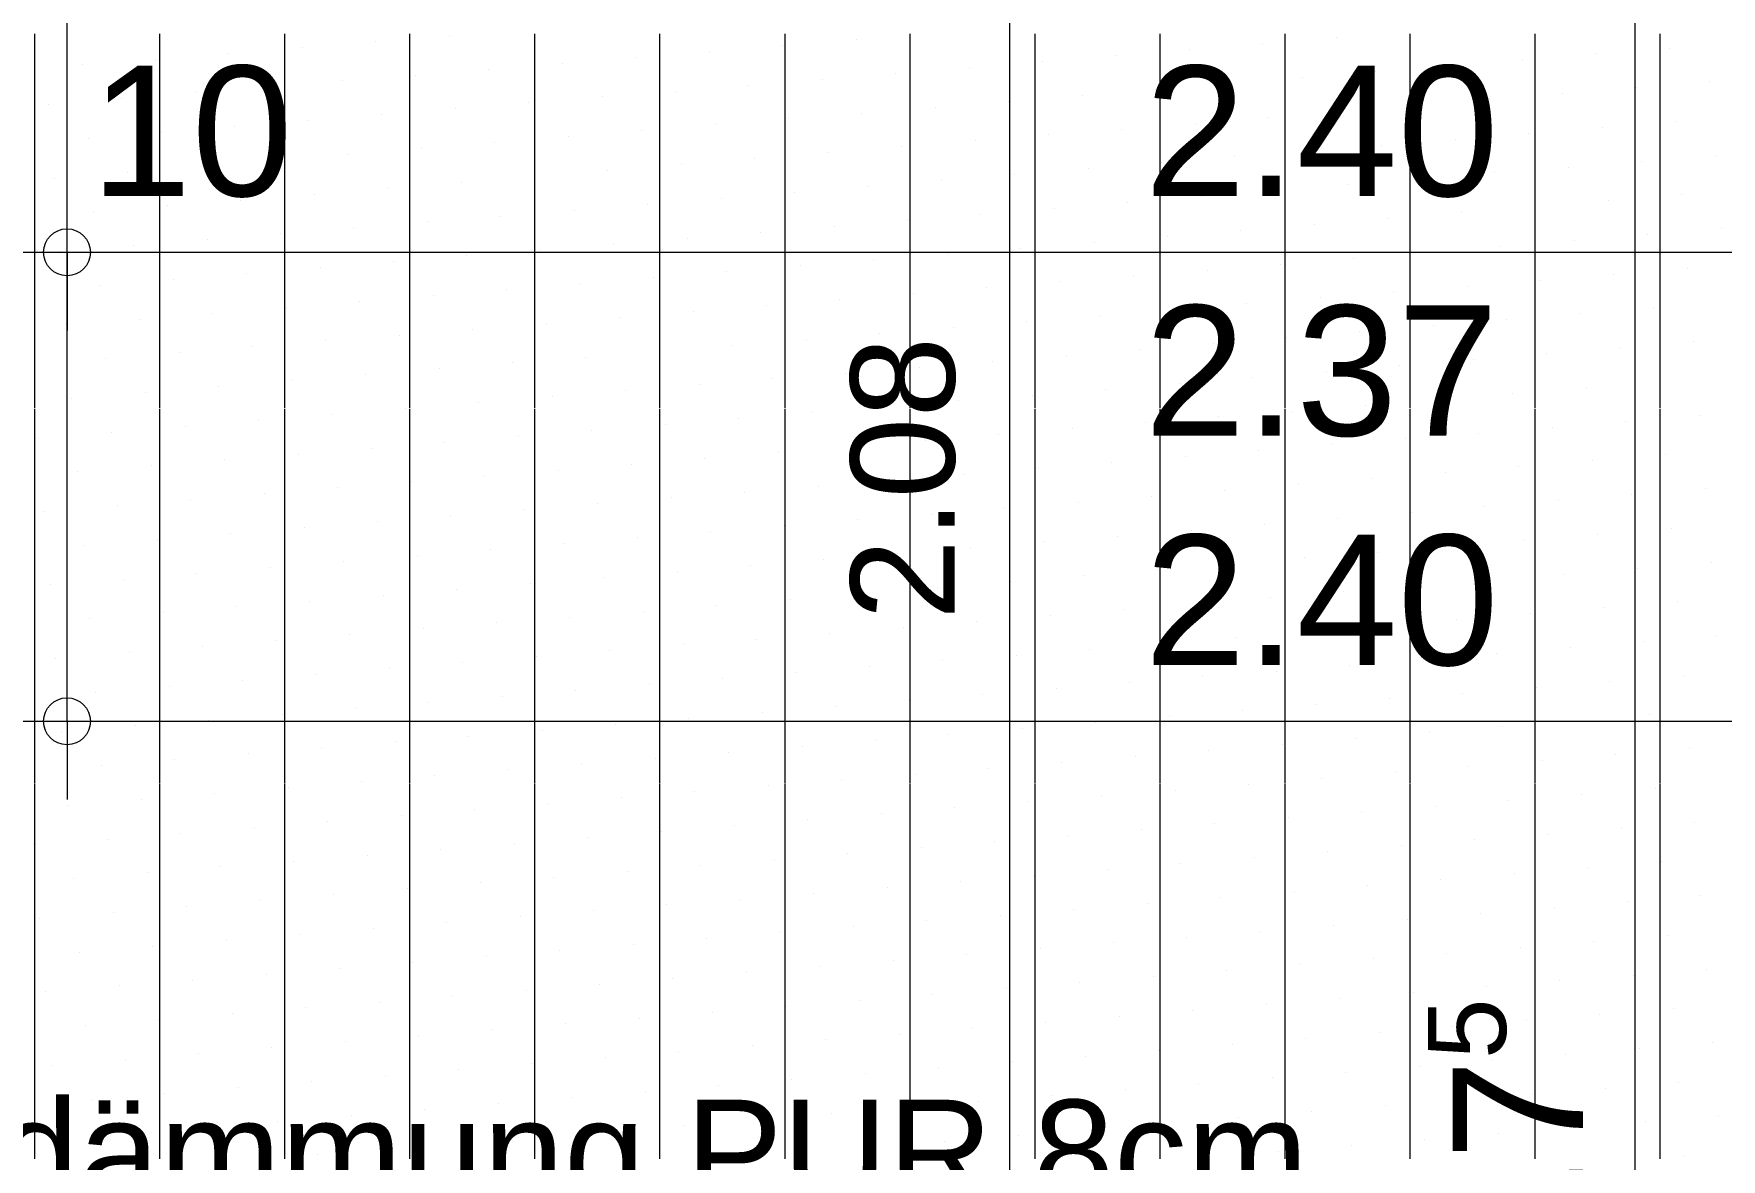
# Model space of a CAD drawing. Header units: metres. Extents: x 0.003 to 0.843, y 0.003 to 0.597.
# Drawn here: x 0.57612 to 0.60851, y 0.17019 to 0.19179 of the extents above; entities that cross this region are included whole.
import ezdxf

# ---------------------------------------------------------------- set-up
doc = ezdxf.new("R2010")
doc.units = ezdxf.units.M
doc.linetypes.add('AUSGEZOGEN', pattern=[0])
for name, color, linetype, lineweight in [('Ausbau Raeume', 7, 'AUSGEZOGEN', 18), ('Daemmung', 7, 'AUSGEZOGEN', 18), ('Deckendaemmung', 7, 'AUSGEZOGEN', 13), ('Text Werkplan Ausfuehrung', 7, 'AUSGEZOGEN', 25), ('Werkplan- Ausfuehrungsmasse', 7, 'AUSGEZOGEN', 13)]:
    doc.layers.add(name, color=color, linetype=linetype, lineweight=lineweight)
doc.styles.add('ARIAL', font='ARIAL.TTF')

msp = doc.modelspace()

# ---------------------------------------------------------------- linework, layer by layer
at = {"layer": 'Ausbau Raeume', "color": 254, "linetype": 'AUSGEZOGEN', "lineweight": 18}
for p, q in [((0.576142, 0.184603), (0.576142, 0.191789)), ((0.578542, 0.184603), (0.578542, 0.191789)), ((0.580942, 0.184603), (0.580942, 0.191789)), ((0.583342, 0.184603), (0.583342, 0.191789)), ((0.585742, 0.184603), (0.585742, 0.191789)), ((0.588142, 0.184603), (0.588142, 0.191789)), ((0.590542, 0.184603), (0.590542, 0.191789)), ((0.592942, 0.184603), (0.592942, 0.191789)), ((0.595342, 0.184603), (0.595342, 0.191789)), ((0.597742, 0.184603), (0.597742, 0.191789)), ((0.600142, 0.184603), (0.600142, 0.191789)), ((0.602542, 0.184603), (0.602542, 0.191789)), ((0.604942, 0.184603), (0.604942, 0.191789)), ((0.607342, 0.184603), (0.607342, 0.191789)), ((0.576142, 0.177403), (0.576142, 0.184589)), ((0.578542, 0.177403), (0.578542, 0.184589)), ((0.580942, 0.177403), (0.580942, 0.184589)), ((0.583342, 0.177403), (0.583342, 0.184589)), ((0.585742, 0.177403), (0.585742, 0.184589)), ((0.588142, 0.177403), (0.588142, 0.184589)), ((0.590542, 0.177403), (0.590542, 0.184589)), ((0.592942, 0.177403), (0.592942, 0.184589)), ((0.595342, 0.177403), (0.595342, 0.184589)), ((0.597742, 0.177403), (0.597742, 0.184589)), ((0.600142, 0.177403), (0.600142, 0.184589)), ((0.602542, 0.177403), (0.602542, 0.184589)), ((0.604942, 0.177403), (0.604942, 0.184589)), ((0.607342, 0.177403), (0.607342, 0.184589)), ((0.576142, 0.170203), (0.576142, 0.177389)), ((0.578542, 0.170203), (0.578542, 0.177389)), ((0.580942, 0.170203), (0.580942, 0.177389)), ((0.583342, 0.170203), (0.583342, 0.177389)), ((0.585742, 0.170203), (0.585742, 0.177389)), ((0.588142, 0.170203), (0.588142, 0.177389)), ((0.590542, 0.170203), (0.590542, 0.177389)), ((0.592942, 0.170203), (0.592942, 0.177389)), ((0.595342, 0.170203), (0.595342, 0.177389)), ((0.597742, 0.170203), (0.597742, 0.177389)), ((0.600142, 0.170203), (0.600142, 0.177389)), ((0.602542, 0.170203), (0.602542, 0.177389)), ((0.604942, 0.170203), (0.604942, 0.177389)), ((0.607342, 0.170203), (0.607342, 0.177389))]:
    msp.add_line(p, q, dxfattribs=at)
at = {"layer": 'Daemmung', "color": 211, "linetype": 'AUSGEZOGEN', "lineweight": 13, "true_color": 0xff70ff}
msp.add_line((0.59486, 0.160997), (0.59486, 0.202597), dxfattribs=at)
at = {"layer": 'Deckendaemmung', "color": 211, "linetype": 'AUSGEZOGEN', "lineweight": 13, "true_color": 0xff70ff}
for p, q in [((0.584096, 0.191759), (0.584096, 0.191759)), ((0.581277, 0.191533), (0.581277, 0.191533)), ((0.582687, 0.191646), (0.582687, 0.191646)), ((0.589086, 0.191452), (0.589086, 0.191452)), ((0.590496, 0.191565), (0.590496, 0.191565)), ((0.590496, 0.191565), (0.590496, 0.191565)), ((0.591905, 0.191678), (0.591905, 0.191678)), ((0.598304, 0.191484), (0.598304, 0.191484)), ((0.599714, 0.191597), (0.599714, 0.191597)), ((0.601123, 0.191711), (0.601123, 0.191711)), ((0.607522, 0.191516), (0.607522, 0.191516)), ((0.577049, 0.191192), (0.577049, 0.191192)), ((0.578459, 0.191306), (0.578459, 0.191306)), ((0.579868, 0.191419), (0.579868, 0.191419)), ((0.584858, 0.191111), (0.584858, 0.191111)), ((0.586267, 0.191225), (0.586267, 0.191225)), ((0.587677, 0.191338), (0.587677, 0.191338)), ((0.594076, 0.191144), (0.594076, 0.191144)), ((0.595485, 0.191257), (0.595485, 0.191257)), ((0.596895, 0.191371), (0.596895, 0.191371)), ((0.603294, 0.191176), (0.603294, 0.191176)), ((0.604703, 0.19129), (0.604703, 0.19129)), ((0.606113, 0.191403), (0.606113, 0.191403)), ((0.582039, 0.190885), (0.582039, 0.190885)), ((0.583448, 0.190998), (0.583448, 0.190998)), ((0.583448, 0.190998), (0.583448, 0.190998)), ((0.589848, 0.190804), (0.589848, 0.190804)), ((0.591257, 0.190917), (0.591257, 0.190917)), ((0.592666, 0.19103), (0.592666, 0.19103)), ((0.599066, 0.190836), (0.599066, 0.190836)), ((0.600475, 0.190949), (0.600475, 0.190949)), ((0.601885, 0.191063), (0.601885, 0.191063)), ((0.608284, 0.190868), (0.608284, 0.190868)), ((0.577811, 0.190544), (0.577811, 0.190544)), ((0.57922, 0.190658), (0.57922, 0.190658)), ((0.580629, 0.190771), (0.580629, 0.190771)), ((0.585619, 0.190463), (0.585619, 0.190463)), ((0.587029, 0.190577), (0.587029, 0.190577)), ((0.588438, 0.19069), (0.588438, 0.19069)), ((0.594837, 0.190496), (0.594837, 0.190496)), ((0.596247, 0.190609), (0.596247, 0.190609)), ((0.597656, 0.190723), (0.597656, 0.190723)), ((0.604055, 0.190528), (0.604055, 0.190528)), ((0.605465, 0.190642), (0.605465, 0.190642)), ((0.606874, 0.190755), (0.606874, 0.190755)), ((0.576401, 0.190431), (0.576401, 0.190431)), ((0.576401, 0.190431), (0.576401, 0.190431)), ((0.5828, 0.190237), (0.5828, 0.190237)), ((0.58421, 0.19035), (0.58421, 0.19035)), ((0.590609, 0.190156), (0.590609, 0.190156)), ((0.592018, 0.190269), (0.592018, 0.190269)), ((0.593428, 0.190382), (0.593428, 0.190382)), ((0.599827, 0.190188), (0.599827, 0.190188)), ((0.601237, 0.190301), (0.601237, 0.190301)), ((0.602646, 0.190415), (0.602646, 0.190415)), ((0.578572, 0.189896), (0.578572, 0.189896)), ((0.579981, 0.19001), (0.579981, 0.19001)), ((0.581391, 0.190123), (0.581391, 0.190123)), ((0.586381, 0.189815), (0.586381, 0.189815)), ((0.58779, 0.189929), (0.58779, 0.189929)), ((0.5892, 0.190042), (0.5892, 0.190042)), ((0.595599, 0.189848), (0.595599, 0.189848)), ((0.597008, 0.189961), (0.597008, 0.189961)), ((0.598418, 0.190075), (0.598418, 0.190075)), ((0.604817, 0.18988), (0.604817, 0.18988)), ((0.606226, 0.189994), (0.606226, 0.189994)), ((0.607636, 0.190107), (0.607636, 0.190107)), ((0.577163, 0.189783), (0.577163, 0.189783)), ((0.583562, 0.189589), (0.583562, 0.189589)), ((0.584971, 0.189702), (0.584971, 0.189702)), ((0.59137, 0.189508), (0.59137, 0.189508)), ((0.59278, 0.189621), (0.59278, 0.189621)), ((0.594189, 0.189734), (0.594189, 0.189734)), ((0.600589, 0.18954), (0.600589, 0.18954)), ((0.601998, 0.189653), (0.601998, 0.189653)), ((0.603407, 0.189767), (0.603407, 0.189767)), ((0.579333, 0.189248), (0.579333, 0.189248)), ((0.580743, 0.189362), (0.580743, 0.189362)), ((0.582152, 0.189475), (0.582152, 0.189475)), ((0.587142, 0.189167), (0.587142, 0.189167)), ((0.588552, 0.189281), (0.588552, 0.189281)), ((0.589961, 0.189394), (0.589961, 0.189394)), ((0.59636, 0.1892), (0.59636, 0.1892)), ((0.59777, 0.189313), (0.59777, 0.189313)), ((0.599179, 0.189427), (0.599179, 0.189427)), ((0.605578, 0.189232), (0.605578, 0.189232)), ((0.606988, 0.189346), (0.606988, 0.189346)), ((0.608397, 0.189459), (0.608397, 0.189459)), ((0.576515, 0.189022), (0.576515, 0.189022)), ((0.577924, 0.189135), (0.577924, 0.189135)), ((0.584323, 0.188941), (0.584323, 0.188941)), ((0.585733, 0.189054), (0.585733, 0.189054)), ((0.592132, 0.18886), (0.592132, 0.18886)), ((0.593541, 0.188973), (0.593541, 0.188973)), ((0.594951, 0.189086), (0.594951, 0.189086)), ((0.60135, 0.188892), (0.60135, 0.188892)), ((0.602759, 0.189005), (0.602759, 0.189005)), ((0.604169, 0.189119), (0.604169, 0.189119)), ((0.604169, 0.189119), (0.604169, 0.189119)), ((0.580095, 0.1886), (0.580095, 0.1886)), ((0.581504, 0.188714), (0.581504, 0.188714)), ((0.582914, 0.188827), (0.582914, 0.188827)), ((0.587903, 0.188519), (0.587903, 0.188519)), ((0.589313, 0.188633), (0.589313, 0.188633)), ((0.590722, 0.188746), (0.590722, 0.188746)), ((0.597122, 0.188552), (0.597122, 0.188552)), ((0.597122, 0.188552), (0.597122, 0.188552)), ((0.598531, 0.188665), (0.598531, 0.188665)), ((0.59994, 0.188778), (0.59994, 0.188778)), ((0.60634, 0.188584), (0.60634, 0.188584)), ((0.607749, 0.188697), (0.607749, 0.188697)), ((0.577276, 0.188374), (0.577276, 0.188374)), ((0.578685, 0.188487), (0.578685, 0.188487)), ((0.585085, 0.188293), (0.585085, 0.188293)), ((0.586494, 0.188406), (0.586494, 0.188406)), ((0.592893, 0.188211), (0.592893, 0.188211)), ((0.594303, 0.188325), (0.594303, 0.188325)), ((0.595712, 0.188438), (0.595712, 0.188438)), ((0.602111, 0.188244), (0.602111, 0.188244)), ((0.603521, 0.188357), (0.603521, 0.188357)), ((0.60493, 0.188471), (0.60493, 0.188471)), ((0.580856, 0.187952), (0.580856, 0.187952)), ((0.582266, 0.188066), (0.582266, 0.188066)), ((0.583675, 0.188179), (0.583675, 0.188179)), ((0.588665, 0.187871), (0.588665, 0.187871)), ((0.590074, 0.187985), (0.590074, 0.187985)), ((0.590074, 0.187985), (0.590074, 0.187985)), ((0.591484, 0.188098), (0.591484, 0.188098)), ((0.597883, 0.187904), (0.597883, 0.187904)), ((0.599292, 0.188017), (0.599292, 0.188017)), ((0.600702, 0.18813), (0.600702, 0.18813)), ((0.607101, 0.187936), (0.607101, 0.187936)), ((0.608511, 0.188049), (0.608511, 0.188049)), ((0.576628, 0.187612), (0.576628, 0.187612)), ((0.578037, 0.187725), (0.578037, 0.187725)), ((0.579447, 0.187839), (0.579447, 0.187839)), ((0.585846, 0.187644), (0.585846, 0.187644)), ((0.587255, 0.187758), (0.587255, 0.187758)), ((0.593655, 0.187563), (0.593655, 0.187563)), ((0.595064, 0.187677), (0.595064, 0.187677)), ((0.596474, 0.18779), (0.596474, 0.18779)), ((0.602873, 0.187596), (0.602873, 0.187596)), ((0.604282, 0.187709), (0.604282, 0.187709)), ((0.605692, 0.187823), (0.605692, 0.187823)), ((0.581618, 0.187304), (0.581618, 0.187304)), ((0.583027, 0.187418), (0.583027, 0.187418)), ((0.583027, 0.187418), (0.583027, 0.187418)), ((0.584437, 0.187531), (0.584437, 0.187531)), ((0.589426, 0.187223), (0.589426, 0.187223)), ((0.590836, 0.187337), (0.590836, 0.187337)), ((0.592245, 0.18745), (0.592245, 0.18745)), ((0.598644, 0.187256), (0.598644, 0.187256)), ((0.600054, 0.187369), (0.600054, 0.187369)), ((0.601463, 0.187482), (0.601463, 0.187482)), ((0.607863, 0.187288), (0.607863, 0.187288)), ((0.577389, 0.186964), (0.577389, 0.186964)), ((0.578799, 0.187077), (0.578799, 0.187077)), ((0.580208, 0.187191), (0.580208, 0.187191)), ((0.586607, 0.186996), (0.586607, 0.186996)), ((0.588017, 0.18711), (0.588017, 0.18711)), ((0.594416, 0.186915), (0.594416, 0.186915)), ((0.595826, 0.187029), (0.595826, 0.187029)), ((0.597235, 0.187142), (0.597235, 0.187142)), ((0.603634, 0.186948), (0.603634, 0.186948)), ((0.605044, 0.187061), (0.605044, 0.187061)), ((0.606453, 0.187175), (0.606453, 0.187175)), ((0.582379, 0.186656), (0.582379, 0.186656)), ((0.583789, 0.18677), (0.583789, 0.18677)), ((0.585198, 0.186883), (0.585198, 0.186883)), ((0.590188, 0.186575), (0.590188, 0.186575)), ((0.591597, 0.186689), (0.591597, 0.186689)), ((0.593007, 0.186802), (0.593007, 0.186802)), ((0.599406, 0.186608), (0.599406, 0.186608)), ((0.600815, 0.186721), (0.600815, 0.186721)), ((0.602225, 0.186834), (0.602225, 0.186834)), ((0.578151, 0.186316), (0.578151, 0.186316)), ((0.57956, 0.186429), (0.57956, 0.186429)), ((0.58097, 0.186543), (0.58097, 0.186543)), ((0.587369, 0.186348), (0.587369, 0.186348)), ((0.588778, 0.186462), (0.588778, 0.186462)), ((0.595178, 0.186267), (0.595178, 0.186267)), ((0.596587, 0.186381), (0.596587, 0.186381)), ((0.597996, 0.186494), (0.597996, 0.186494)), ((0.604396, 0.1863), (0.604396, 0.1863)), ((0.605805, 0.186413), (0.605805, 0.186413)), ((0.607215, 0.186527), (0.607215, 0.186527)), ((0.576741, 0.186203), (0.576741, 0.186203)), ((0.583141, 0.186008), (0.583141, 0.186008)), ((0.58455, 0.186122), (0.58455, 0.186122)), ((0.585959, 0.186235), (0.585959, 0.186235)), ((0.590949, 0.185927), (0.590949, 0.185927)), ((0.592359, 0.186041), (0.592359, 0.186041)), ((0.593768, 0.186154), (0.593768, 0.186154)), ((0.600167, 0.18596), (0.600167, 0.18596)), ((0.601577, 0.186073), (0.601577, 0.186073)), ((0.602986, 0.186186), (0.602986, 0.186186)), ((0.578912, 0.185668), (0.578912, 0.185668)), ((0.580322, 0.185781), (0.580322, 0.185781)), ((0.581731, 0.185895), (0.581731, 0.185895)), ((0.58813, 0.1857), (0.58813, 0.1857)), ((0.58954, 0.185814), (0.58954, 0.185814)), ((0.595939, 0.185619), (0.595939, 0.185619)), ((0.597348, 0.185733), (0.597348, 0.185733)), ((0.598758, 0.185846), (0.598758, 0.185846)), ((0.605157, 0.185652), (0.605157, 0.185652)), ((0.605157, 0.185652), (0.605157, 0.185652)), ((0.606566, 0.185765), (0.606566, 0.185765)), ((0.607976, 0.185879), (0.607976, 0.185879)), ((0.577503, 0.185555), (0.577503, 0.185555)), ((0.583902, 0.18536), (0.583902, 0.18536)), ((0.585311, 0.185474), (0.585311, 0.185474)), ((0.586721, 0.185587), (0.586721, 0.185587)), ((0.591711, 0.185279), (0.591711, 0.185279)), ((0.59312, 0.185393), (0.59312, 0.185393)), ((0.59453, 0.185506), (0.59453, 0.185506)), ((0.600929, 0.185312), (0.600929, 0.185312)), ((0.602338, 0.185425), (0.602338, 0.185425)), ((0.603748, 0.185538), (0.603748, 0.185538)), ((0.579674, 0.18502), (0.579674, 0.18502)), ((0.581083, 0.185133), (0.581083, 0.185133)), ((0.582493, 0.185247), (0.582493, 0.185247)), ((0.588892, 0.185052), (0.588892, 0.185052)), ((0.590301, 0.185166), (0.590301, 0.185166)), ((0.5967, 0.184971), (0.5967, 0.184971)), ((0.59811, 0.185085), (0.59811, 0.185085)), ((0.59811, 0.185085), (0.59811, 0.185085)), ((0.599519, 0.185198), (0.599519, 0.185198)), ((0.605918, 0.185004), (0.605918, 0.185004)), ((0.607328, 0.185117), (0.607328, 0.185117)), ((0.576855, 0.184793), (0.576855, 0.184793)), ((0.578264, 0.184907), (0.578264, 0.184907)), ((0.584663, 0.184712), (0.584663, 0.184712)), ((0.586073, 0.184826), (0.586073, 0.184826)), ((0.587482, 0.184939), (0.587482, 0.184939)), ((0.592472, 0.184631), (0.592472, 0.184631)), ((0.593881, 0.184745), (0.593881, 0.184745)), ((0.595291, 0.184858), (0.595291, 0.184858)), ((0.60169, 0.184664), (0.60169, 0.184664)), ((0.6031, 0.184777), (0.6031, 0.184777)), ((0.604509, 0.18489), (0.604509, 0.18489)), ((0.580435, 0.184372), (0.580435, 0.184372)), ((0.581844, 0.184485), (0.581844, 0.184485)), ((0.583254, 0.184599), (0.583254, 0.184599)), ((0.589653, 0.184404), (0.589653, 0.184404)), ((0.591063, 0.184518), (0.591063, 0.184518)), ((0.591063, 0.184518), (0.591063, 0.184518)), ((0.597462, 0.184323), (0.597462, 0.184323)), ((0.598871, 0.184437), (0.598871, 0.184437)), ((0.600281, 0.18455), (0.600281, 0.18455)), ((0.60668, 0.184356), (0.60668, 0.184356)), ((0.608089, 0.184469), (0.608089, 0.184469)), ((0.576207, 0.184032), (0.576207, 0.184032)), ((0.577616, 0.184145), (0.577616, 0.184145)), ((0.579026, 0.184259), (0.579026, 0.184259)), ((0.585425, 0.184064), (0.585425, 0.184064)), ((0.586834, 0.184178), (0.586834, 0.184178)), ((0.588244, 0.184291), (0.588244, 0.184291)), ((0.593233, 0.183983), (0.593233, 0.183983)), ((0.594643, 0.184097), (0.594643, 0.184097)), ((0.596052, 0.18421), (0.596052, 0.18421)), ((0.602452, 0.184016), (0.602452, 0.184016)), ((0.603861, 0.184129), (0.603861, 0.184129)), ((0.60527, 0.184242), (0.60527, 0.184242)), ((0.581196, 0.183724), (0.581196, 0.183724)), ((0.582606, 0.183837), (0.582606, 0.183837)), ((0.584015, 0.183951), (0.584015, 0.183951)), ((0.584015, 0.183951), (0.584015, 0.183951)), ((0.590415, 0.183756), (0.590415, 0.183756)), ((0.591824, 0.18387), (0.591824, 0.18387)), ((0.598223, 0.183675), (0.598223, 0.183675)), ((0.599633, 0.183789), (0.599633, 0.183789)), ((0.601042, 0.183902), (0.601042, 0.183902)), ((0.607441, 0.183708), (0.607441, 0.183708)), ((0.576968, 0.183384), (0.576968, 0.183384)), ((0.576968, 0.183384), (0.576968, 0.183384)), ((0.578378, 0.183497), (0.578378, 0.183497)), ((0.579787, 0.183611), (0.579787, 0.183611)), ((0.586186, 0.183416), (0.586186, 0.183416)), ((0.587596, 0.18353), (0.587596, 0.18353)), ((0.589005, 0.183643), (0.589005, 0.183643)), ((0.593995, 0.183335), (0.593995, 0.183335)), ((0.595404, 0.183449), (0.595404, 0.183449)), ((0.596814, 0.183562), (0.596814, 0.183562)), ((0.603213, 0.183368), (0.603213, 0.183368)), ((0.604622, 0.183481), (0.604622, 0.183481)), ((0.606032, 0.183594), (0.606032, 0.183594)), ((0.581958, 0.183076), (0.581958, 0.183076)), ((0.583367, 0.183189), (0.583367, 0.183189)), ((0.584777, 0.183303), (0.584777, 0.183303)), ((0.591176, 0.183108), (0.591176, 0.183108)), ((0.592585, 0.183222), (0.592585, 0.183222)), ((0.598985, 0.183027), (0.598985, 0.183027)), ((0.600394, 0.183141), (0.600394, 0.183141)), ((0.601804, 0.183254), (0.601804, 0.183254)), ((0.608203, 0.18306), (0.608203, 0.18306)), ((0.57773, 0.182736), (0.57773, 0.182736)), ((0.579139, 0.182849), (0.579139, 0.182849)), ((0.580548, 0.182963), (0.580548, 0.182963)), ((0.586948, 0.182768), (0.586948, 0.182768)), ((0.588357, 0.182882), (0.588357, 0.182882)), ((0.589767, 0.182995), (0.589767, 0.182995)), ((0.594756, 0.182687), (0.594756, 0.182687)), ((0.596166, 0.182801), (0.596166, 0.182801)), ((0.597575, 0.182914), (0.597575, 0.182914)), ((0.603974, 0.182719), (0.603974, 0.182719)), ((0.605384, 0.182833), (0.605384, 0.182833)), ((0.606793, 0.182946), (0.606793, 0.182946)), ((0.57632, 0.182622), (0.57632, 0.182622)), ((0.582719, 0.182428), (0.582719, 0.182428)), ((0.584129, 0.182541), (0.584129, 0.182541)), ((0.585538, 0.182655), (0.585538, 0.182655)), ((0.591937, 0.18246), (0.591937, 0.18246)), ((0.593347, 0.182574), (0.593347, 0.182574)), ((0.599746, 0.182379), (0.599746, 0.182379)), ((0.601156, 0.182493), (0.601156, 0.182493)), ((0.602565, 0.182606), (0.602565, 0.182606)), ((0.578491, 0.182088), (0.578491, 0.182088)), ((0.5799, 0.182201), (0.5799, 0.182201)), ((0.58131, 0.182315), (0.58131, 0.182315)), ((0.587709, 0.18212), (0.587709, 0.18212)), ((0.589119, 0.182234), (0.589119, 0.182234)), ((0.590528, 0.182347), (0.590528, 0.182347)), ((0.595518, 0.182039), (0.595518, 0.182039)), ((0.596927, 0.182152), (0.596927, 0.182152)), ((0.598337, 0.182266), (0.598337, 0.182266)), ((0.604736, 0.182071), (0.604736, 0.182071)), ((0.604736, 0.182071), (0.604736, 0.182071)), ((0.606145, 0.182185), (0.606145, 0.182185)), ((0.607555, 0.182298), (0.607555, 0.182298)), ((0.577082, 0.181974), (0.577082, 0.181974)), ((0.583481, 0.18178), (0.583481, 0.18178)), ((0.58489, 0.181893), (0.58489, 0.181893)), ((0.5863, 0.182007), (0.5863, 0.182007)), ((0.592699, 0.181812), (0.592699, 0.181812)), ((0.594108, 0.181926), (0.594108, 0.181926)), ((0.600507, 0.181731), (0.600507, 0.181731)), ((0.601917, 0.181845), (0.601917, 0.181845)), ((0.603326, 0.181958), (0.603326, 0.181958)), ((0.579252, 0.18144), (0.579252, 0.18144)), ((0.580662, 0.181553), (0.580662, 0.181553)), ((0.582071, 0.181666), (0.582071, 0.181666)), ((0.588471, 0.181472), (0.588471, 0.181472)), ((0.58988, 0.181585), (0.58988, 0.181585)), ((0.591289, 0.181699), (0.591289, 0.181699)), ((0.596279, 0.181391), (0.596279, 0.181391)), ((0.597689, 0.181504), (0.597689, 0.181504)), ((0.597689, 0.181504), (0.597689, 0.181504)), ((0.599098, 0.181618), (0.599098, 0.181618)), ((0.605497, 0.181423), (0.605497, 0.181423)), ((0.606907, 0.181537), (0.606907, 0.181537)), ((0.608316, 0.18165), (0.608316, 0.18165)), ((0.576434, 0.181213), (0.576434, 0.181213)), ((0.577843, 0.181326), (0.577843, 0.181326)), ((0.584242, 0.181132), (0.584242, 0.181132)), ((0.585652, 0.181245), (0.585652, 0.181245)), ((0.587061, 0.181359), (0.587061, 0.181359)), ((0.59346, 0.181164), (0.59346, 0.181164)), ((0.59487, 0.181278), (0.59487, 0.181278)), ((0.601269, 0.181083), (0.601269, 0.181083)), ((0.602678, 0.181197), (0.602678, 0.181197)), ((0.604088, 0.18131), (0.604088, 0.18131)), ((0.580014, 0.180792), (0.580014, 0.180792)), ((0.581423, 0.180905), (0.581423, 0.180905)), ((0.582833, 0.181018), (0.582833, 0.181018)), ((0.589232, 0.180824), (0.589232, 0.180824)), ((0.590641, 0.180937), (0.590641, 0.180937)), ((0.590641, 0.180937), (0.590641, 0.180937)), ((0.592051, 0.181051), (0.592051, 0.181051)), ((0.597041, 0.180743), (0.597041, 0.180743)), ((0.59845, 0.180856), (0.59845, 0.180856)), ((0.599859, 0.18097), (0.599859, 0.18097)), ((0.606259, 0.180775), (0.606259, 0.180775)), ((0.607668, 0.180889), (0.607668, 0.180889)), ((0.577195, 0.180565), (0.577195, 0.180565)), ((0.578604, 0.180678), (0.578604, 0.180678)), ((0.585004, 0.180484), (0.585004, 0.180484)), ((0.586413, 0.180597), (0.586413, 0.180597)), ((0.587822, 0.180711), (0.587822, 0.180711)), ((0.594222, 0.180516), (0.594222, 0.180516)), ((0.595631, 0.18063), (0.595631, 0.18063)), ((0.60203, 0.180435), (0.60203, 0.180435)), ((0.60344, 0.180549), (0.60344, 0.180549)), ((0.604849, 0.180662), (0.604849, 0.180662)), ((0.580775, 0.180144), (0.580775, 0.180144)), ((0.582185, 0.180257), (0.582185, 0.180257)), ((0.583594, 0.18037), (0.583594, 0.18037)), ((0.583594, 0.18037), (0.583594, 0.18037)), ((0.589993, 0.180176), (0.589993, 0.180176)), ((0.591403, 0.180289), (0.591403, 0.180289)), ((0.592812, 0.180403), (0.592812, 0.180403)), ((0.597802, 0.180095), (0.597802, 0.180095)), ((0.599211, 0.180208), (0.599211, 0.180208)), ((0.600621, 0.180322), (0.600621, 0.180322)), ((0.60702, 0.180127), (0.60702, 0.180127)), ((0.60843, 0.180241), (0.60843, 0.180241)), ((0.576547, 0.179803), (0.576547, 0.179803)), ((0.576547, 0.179803), (0.576547, 0.179803)), ((0.577956, 0.179917), (0.577956, 0.179917)), ((0.579366, 0.18003), (0.579366, 0.18003)), ((0.585765, 0.179836), (0.585765, 0.179836)), ((0.587174, 0.179949), (0.587174, 0.179949)), ((0.588584, 0.180063), (0.588584, 0.180063)), ((0.594983, 0.179868), (0.594983, 0.179868)), ((0.596393, 0.179982), (0.596393, 0.179982)), ((0.602792, 0.179787), (0.602792, 0.179787)), ((0.604201, 0.179901), (0.604201, 0.179901)), ((0.605611, 0.180014), (0.605611, 0.180014)), ((0.581537, 0.179496), (0.581537, 0.179496)), ((0.582946, 0.179609), (0.582946, 0.179609)), ((0.584356, 0.179722), (0.584356, 0.179722)), ((0.590755, 0.179528), (0.590755, 0.179528)), ((0.592164, 0.179641), (0.592164, 0.179641)), ((0.593574, 0.179755), (0.593574, 0.179755)), ((0.598563, 0.179447), (0.598563, 0.179447)), ((0.599973, 0.17956), (0.599973, 0.17956)), ((0.601382, 0.179674), (0.601382, 0.179674)), ((0.607782, 0.179479), (0.607782, 0.179479)), ((0.577308, 0.179155), (0.577308, 0.179155)), ((0.578718, 0.179269), (0.578718, 0.179269)), ((0.580127, 0.179382), (0.580127, 0.179382)), ((0.586526, 0.179188), (0.586526, 0.179188)), ((0.587936, 0.179301), (0.587936, 0.179301)), ((0.589345, 0.179415), (0.589345, 0.179415)), ((0.595745, 0.17922), (0.595745, 0.17922)), ((0.597154, 0.179334), (0.597154, 0.179334)), ((0.603553, 0.179139), (0.603553, 0.179139)), ((0.604963, 0.179253), (0.604963, 0.179253)), ((0.606372, 0.179366), (0.606372, 0.179366)), ((0.582298, 0.178848), (0.582298, 0.178848)), ((0.583708, 0.178961), (0.583708, 0.178961)), ((0.585117, 0.179074), (0.585117, 0.179074)), ((0.591516, 0.17888), (0.591516, 0.17888)), ((0.592926, 0.178993), (0.592926, 0.178993)), ((0.594335, 0.179107), (0.594335, 0.179107)), ((0.599325, 0.178799), (0.599325, 0.178799)), ((0.600734, 0.178912), (0.600734, 0.178912)), ((0.602144, 0.179026), (0.602144, 0.179026)), ((0.57807, 0.178507), (0.57807, 0.178507)), ((0.579479, 0.178621), (0.579479, 0.178621)), ((0.580889, 0.178734), (0.580889, 0.178734)), ((0.587288, 0.17854), (0.587288, 0.17854)), ((0.588697, 0.178653), (0.588697, 0.178653)), ((0.590107, 0.178767), (0.590107, 0.178767)), ((0.596506, 0.178572), (0.596506, 0.178572)), ((0.597915, 0.178686), (0.597915, 0.178686)), ((0.604315, 0.178491), (0.604315, 0.178491)), ((0.605724, 0.178605), (0.605724, 0.178605)), ((0.605724, 0.178605), (0.605724, 0.178605)), ((0.607133, 0.178718), (0.607133, 0.178718)), ((0.57666, 0.178394), (0.57666, 0.178394)), ((0.58306, 0.1782), (0.58306, 0.1782)), ((0.584469, 0.178313), (0.584469, 0.178313)), ((0.585878, 0.178426), (0.585878, 0.178426)), ((0.592278, 0.178232), (0.592278, 0.178232)), ((0.593687, 0.178345), (0.593687, 0.178345)), ((0.595097, 0.178459), (0.595097, 0.178459)), ((0.600086, 0.178151), (0.600086, 0.178151)), ((0.601496, 0.178264), (0.601496, 0.178264)), ((0.602905, 0.178378), (0.602905, 0.178378)), ((0.578831, 0.177859), (0.578831, 0.177859)), ((0.580241, 0.177973), (0.580241, 0.177973)), ((0.58165, 0.178086), (0.58165, 0.178086)), ((0.588049, 0.177892), (0.588049, 0.177892)), ((0.589459, 0.178005), (0.589459, 0.178005)), ((0.590868, 0.178119), (0.590868, 0.178119)), ((0.597267, 0.177924), (0.597267, 0.177924)), ((0.598677, 0.178038), (0.598677, 0.178038)), ((0.598677, 0.178038), (0.598677, 0.178038)), ((0.605076, 0.177843), (0.605076, 0.177843)), ((0.606485, 0.177957), (0.606485, 0.177957)), ((0.607895, 0.17807), (0.607895, 0.17807)), ((0.577422, 0.177746), (0.577422, 0.177746)), ((0.583821, 0.177552), (0.583821, 0.177552)), ((0.58523, 0.177665), (0.58523, 0.177665)), ((0.58664, 0.177778), (0.58664, 0.177778)), ((0.593039, 0.177584), (0.593039, 0.177584)), ((0.594448, 0.177697), (0.594448, 0.177697)), ((0.595858, 0.177811), (0.595858, 0.177811)), ((0.600848, 0.177503), (0.600848, 0.177503)), ((0.602257, 0.177616), (0.602257, 0.177616)), ((0.603667, 0.17773), (0.603667, 0.17773)), ((0.579593, 0.177211), (0.579593, 0.177211)), ((0.581002, 0.177325), (0.581002, 0.177325)), ((0.582412, 0.177438), (0.582412, 0.177438)), ((0.588811, 0.177244), (0.588811, 0.177244)), ((0.59022, 0.177357), (0.59022, 0.177357)), ((0.59163, 0.177471), (0.59163, 0.177471)), ((0.59163, 0.177471), (0.59163, 0.177471)), ((0.598029, 0.177276), (0.598029, 0.177276)), ((0.599438, 0.17739), (0.599438, 0.17739)), ((0.605837, 0.177195), (0.605837, 0.177195)), ((0.607247, 0.177309), (0.607247, 0.177309)), ((0.576774, 0.176985), (0.576774, 0.176985)), ((0.578183, 0.177098), (0.578183, 0.177098)), ((0.584582, 0.176904), (0.584582, 0.176904)), ((0.584582, 0.176904), (0.584582, 0.176904)), ((0.585992, 0.177017), (0.585992, 0.177017)), ((0.587401, 0.17713), (0.587401, 0.17713)), ((0.5938, 0.176936), (0.5938, 0.176936)), ((0.59521, 0.177049), (0.59521, 0.177049)), ((0.596619, 0.177163), (0.596619, 0.177163)), ((0.601609, 0.176855), (0.601609, 0.176855)), ((0.603019, 0.176968), (0.603019, 0.176968)), ((0.604428, 0.177082), (0.604428, 0.177082)), ((0.580354, 0.176563), (0.580354, 0.176563)), ((0.581763, 0.176677), (0.581763, 0.176677)), ((0.583173, 0.17679), (0.583173, 0.17679)), ((0.589572, 0.176596), (0.589572, 0.176596)), ((0.590982, 0.176709), (0.590982, 0.176709)), ((0.592391, 0.176823), (0.592391, 0.176823)), ((0.59879, 0.176628), (0.59879, 0.176628)), ((0.6002, 0.176742), (0.6002, 0.176742)), ((0.606599, 0.176547), (0.606599, 0.176547)), ((0.608008, 0.17666), (0.608008, 0.17666)), ((0.576126, 0.176223), (0.576126, 0.176223)), ((0.577535, 0.176337), (0.577535, 0.176337)), ((0.577535, 0.176337), (0.577535, 0.176337)), ((0.578945, 0.17645), (0.578945, 0.17645)), ((0.585344, 0.176256), (0.585344, 0.176256)), ((0.586753, 0.176369), (0.586753, 0.176369)), ((0.588163, 0.176482), (0.588163, 0.176482)), ((0.594562, 0.176288), (0.594562, 0.176288)), ((0.595971, 0.176401), (0.595971, 0.176401)), ((0.597381, 0.176515), (0.597381, 0.176515)), ((0.60378, 0.17632), (0.60378, 0.17632)), ((0.605189, 0.176434), (0.605189, 0.176434)), ((0.581115, 0.175915), (0.581115, 0.175915)), ((0.582525, 0.176029), (0.582525, 0.176029)), ((0.583934, 0.176142), (0.583934, 0.176142)), ((0.590334, 0.175948), (0.590334, 0.175948)), ((0.591743, 0.176061), (0.591743, 0.176061)), ((0.593152, 0.176175), (0.593152, 0.176175)), ((0.599552, 0.17598), (0.599552, 0.17598)), ((0.600961, 0.176093), (0.600961, 0.176093)), ((0.602371, 0.176207), (0.602371, 0.176207)), ((0.60736, 0.175899), (0.60736, 0.175899)), ((0.576887, 0.175575), (0.576887, 0.175575)), ((0.578297, 0.175689), (0.578297, 0.175689)), ((0.579706, 0.175802), (0.579706, 0.175802)), ((0.586105, 0.175607), (0.586105, 0.175607)), ((0.587515, 0.175721), (0.587515, 0.175721)), ((0.588924, 0.175834), (0.588924, 0.175834)), ((0.595323, 0.17564), (0.595323, 0.17564)), ((0.596733, 0.175753), (0.596733, 0.175753)), ((0.598142, 0.175867), (0.598142, 0.175867)), ((0.604541, 0.175672), (0.604541, 0.175672)), ((0.605951, 0.175786), (0.605951, 0.175786)), ((0.581877, 0.175267), (0.581877, 0.175267)), ((0.583286, 0.175381), (0.583286, 0.175381)), ((0.584696, 0.175494), (0.584696, 0.175494)), ((0.591095, 0.1753), (0.591095, 0.1753)), ((0.592504, 0.175413), (0.592504, 0.175413)), ((0.593914, 0.175526), (0.593914, 0.175526)), ((0.600313, 0.175332), (0.600313, 0.175332)), ((0.601723, 0.175445), (0.601723, 0.175445)), ((0.603132, 0.175559), (0.603132, 0.175559)), ((0.608122, 0.175251), (0.608122, 0.175251)), ((0.577649, 0.174927), (0.577649, 0.174927)), ((0.579058, 0.17504), (0.579058, 0.17504)), ((0.580467, 0.175154), (0.580467, 0.175154)), ((0.586867, 0.174959), (0.586867, 0.174959)), ((0.588276, 0.175073), (0.588276, 0.175073)), ((0.589686, 0.175186), (0.589686, 0.175186)), ((0.596085, 0.174992), (0.596085, 0.174992)), ((0.597494, 0.175105), (0.597494, 0.175105)), ((0.598904, 0.175219), (0.598904, 0.175219)), ((0.605303, 0.175024), (0.605303, 0.175024)), ((0.605303, 0.175024), (0.605303, 0.175024)), ((0.606712, 0.175138), (0.606712, 0.175138)), ((0.576239, 0.174814), (0.576239, 0.174814)), ((0.582638, 0.174619), (0.582638, 0.174619)), ((0.584048, 0.174733), (0.584048, 0.174733)), ((0.585457, 0.174846), (0.585457, 0.174846)), ((0.591856, 0.174652), (0.591856, 0.174652)), ((0.593266, 0.174765), (0.593266, 0.174765)), ((0.594675, 0.174878), (0.594675, 0.174878)), ((0.601074, 0.174684), (0.601074, 0.174684)), ((0.602484, 0.174797), (0.602484, 0.174797)), ((0.603893, 0.174911), (0.603893, 0.174911)), ((0.57841, 0.174279), (0.57841, 0.174279)), ((0.579819, 0.174392), (0.579819, 0.174392)), ((0.581229, 0.174506), (0.581229, 0.174506)), ((0.587628, 0.174311), (0.587628, 0.174311)), ((0.589038, 0.174425), (0.589038, 0.174425)), ((0.590447, 0.174538), (0.590447, 0.174538)), ((0.596846, 0.174344), (0.596846, 0.174344)), ((0.598256, 0.174457), (0.598256, 0.174457)), ((0.598256, 0.174457), (0.598256, 0.174457)), ((0.599665, 0.174571), (0.599665, 0.174571)), ((0.606064, 0.174376), (0.606064, 0.174376)), ((0.607474, 0.17449), (0.607474, 0.17449)), ((0.577001, 0.174166), (0.577001, 0.174166)), ((0.5834, 0.173971), (0.5834, 0.173971)), ((0.584809, 0.174085), (0.584809, 0.174085)), ((0.586219, 0.174198), (0.586219, 0.174198)), ((0.592618, 0.174004), (0.592618, 0.174004)), ((0.594027, 0.174117), (0.594027, 0.174117)), ((0.595437, 0.17423), (0.595437, 0.17423)), ((0.601836, 0.174036), (0.601836, 0.174036)), ((0.603245, 0.174149), (0.603245, 0.174149)), ((0.604655, 0.174263), (0.604655, 0.174263)), ((0.579171, 0.173631), (0.579171, 0.173631)), ((0.580581, 0.173744), (0.580581, 0.173744)), ((0.58199, 0.173858), (0.58199, 0.173858)), ((0.588389, 0.173663), (0.588389, 0.173663)), ((0.589799, 0.173777), (0.589799, 0.173777)), ((0.591208, 0.17389), (0.591208, 0.17389)), ((0.591208, 0.17389), (0.591208, 0.17389)), ((0.597608, 0.173696), (0.597608, 0.173696)), ((0.599017, 0.173809), (0.599017, 0.173809)), ((0.600426, 0.173923), (0.600426, 0.173923)), ((0.606826, 0.173728), (0.606826, 0.173728)), ((0.608235, 0.173842), (0.608235, 0.173842)), ((0.576353, 0.173404), (0.576353, 0.173404)), ((0.577762, 0.173518), (0.577762, 0.173518)), ((0.584161, 0.173323), (0.584161, 0.173323)), ((0.584161, 0.173323), (0.584161, 0.173323)), ((0.585571, 0.173437), (0.585571, 0.173437)), ((0.58698, 0.17355), (0.58698, 0.17355)), ((0.593379, 0.173356), (0.593379, 0.173356)), ((0.594789, 0.173469), (0.594789, 0.173469)), ((0.596198, 0.173582), (0.596198, 0.173582)), ((0.602597, 0.173388), (0.602597, 0.173388)), ((0.604007, 0.173501), (0.604007, 0.173501)), ((0.605416, 0.173615), (0.605416, 0.173615)), ((0.579933, 0.172983), (0.579933, 0.172983)), ((0.581342, 0.173096), (0.581342, 0.173096)), ((0.582752, 0.17321), (0.582752, 0.17321)), ((0.589151, 0.173015), (0.589151, 0.173015)), ((0.59056, 0.173129), (0.59056, 0.173129)), ((0.59197, 0.173242), (0.59197, 0.173242)), ((0.598369, 0.173048), (0.598369, 0.173048)), ((0.599778, 0.173161), (0.599778, 0.173161)), ((0.601188, 0.173275), (0.601188, 0.173275)), ((0.607587, 0.17308), (0.607587, 0.17308)), ((0.577114, 0.172756), (0.577114, 0.172756)), ((0.577114, 0.172756), (0.577114, 0.172756)), ((0.578523, 0.17287), (0.578523, 0.17287)), ((0.584923, 0.172675), (0.584923, 0.172675)), ((0.586332, 0.172789), (0.586332, 0.172789)), ((0.587741, 0.172902), (0.587741, 0.172902)), ((0.594141, 0.172708), (0.594141, 0.172708)), ((0.59555, 0.172821), (0.59555, 0.172821)), ((0.59696, 0.172934), (0.59696, 0.172934)), ((0.603359, 0.17274), (0.603359, 0.17274)), ((0.604768, 0.172853), (0.604768, 0.172853)), ((0.606178, 0.172967), (0.606178, 0.172967)), ((0.580694, 0.172335), (0.580694, 0.172335)), ((0.582104, 0.172448), (0.582104, 0.172448)), ((0.583513, 0.172562), (0.583513, 0.172562)), ((0.589912, 0.172367), (0.589912, 0.172367)), ((0.591322, 0.172481), (0.591322, 0.172481)), ((0.592731, 0.172594), (0.592731, 0.172594)), ((0.59913, 0.1724), (0.59913, 0.1724)), ((0.60054, 0.172513), (0.60054, 0.172513)), ((0.601949, 0.172627), (0.601949, 0.172627)), ((0.608349, 0.172432), (0.608349, 0.172432)), ((0.577875, 0.172108), (0.577875, 0.172108)), ((0.579285, 0.172222), (0.579285, 0.172222)), ((0.585684, 0.172027), (0.585684, 0.172027)), ((0.587093, 0.172141), (0.587093, 0.172141)), ((0.588503, 0.172254), (0.588503, 0.172254)), ((0.594902, 0.17206), (0.594902, 0.17206)), ((0.596312, 0.172173), (0.596312, 0.172173)), ((0.597721, 0.172286), (0.597721, 0.172286)), ((0.60412, 0.172092), (0.60412, 0.172092)), ((0.60553, 0.172205), (0.60553, 0.172205)), ((0.606939, 0.172319), (0.606939, 0.172319)), ((0.576466, 0.171995), (0.576466, 0.171995)), ((0.581456, 0.171687), (0.581456, 0.171687)), ((0.582865, 0.1718), (0.582865, 0.1718)), ((0.584275, 0.171914), (0.584275, 0.171914)), ((0.590674, 0.171719), (0.590674, 0.171719)), ((0.592083, 0.171833), (0.592083, 0.171833)), ((0.593493, 0.171946), (0.593493, 0.171946)), ((0.599892, 0.171752), (0.599892, 0.171752)), ((0.601301, 0.171865), (0.601301, 0.171865)), ((0.602711, 0.171979), (0.602711, 0.171979)), ((0.578637, 0.17146), (0.578637, 0.17146)), ((0.580046, 0.171574), (0.580046, 0.171574)), ((0.586445, 0.171379), (0.586445, 0.171379)), ((0.587855, 0.171493), (0.587855, 0.171493)), ((0.589264, 0.171606), (0.589264, 0.171606)), ((0.595664, 0.171412), (0.595664, 0.171412)), ((0.597073, 0.171525), (0.597073, 0.171525)), ((0.598482, 0.171638), (0.598482, 0.171638)), ((0.604882, 0.171444), (0.604882, 0.171444)), ((0.606291, 0.171557), (0.606291, 0.171557)), ((0.606291, 0.171557), (0.606291, 0.171557)), ((0.607701, 0.171671), (0.607701, 0.171671)), ((0.577227, 0.171347), (0.577227, 0.171347)), ((0.582217, 0.171039), (0.582217, 0.171039)), ((0.583627, 0.171152), (0.583627, 0.171152)), ((0.585036, 0.171266), (0.585036, 0.171266)), ((0.591435, 0.171071), (0.591435, 0.171071)), ((0.592845, 0.171185), (0.592845, 0.171185)), ((0.594254, 0.171298), (0.594254, 0.171298)), ((0.600653, 0.171104), (0.600653, 0.171104)), ((0.602063, 0.171217), (0.602063, 0.171217)), ((0.603472, 0.171331), (0.603472, 0.171331)), ((0.579398, 0.170812), (0.579398, 0.170812)), ((0.580808, 0.170926), (0.580808, 0.170926)), ((0.587207, 0.170731), (0.587207, 0.170731)), ((0.588616, 0.170845), (0.588616, 0.170845)), ((0.590026, 0.170958), (0.590026, 0.170958)), ((0.596425, 0.170764), (0.596425, 0.170764)), ((0.597834, 0.170877), (0.597834, 0.170877)), ((0.599244, 0.17099), (0.599244, 0.17099)), ((0.599244, 0.17099), (0.599244, 0.17099)), ((0.605643, 0.170796), (0.605643, 0.170796)), ((0.607052, 0.170909), (0.607052, 0.170909)), ((0.608462, 0.171023), (0.608462, 0.171023)), ((0.576579, 0.170585), (0.576579, 0.170585)), ((0.577989, 0.170699), (0.577989, 0.170699)), ((0.582979, 0.170391), (0.582979, 0.170391)), ((0.584388, 0.170504), (0.584388, 0.170504)), ((0.585797, 0.170618), (0.585797, 0.170618)), ((0.592197, 0.170423), (0.592197, 0.170423)), ((0.592197, 0.170423), (0.592197, 0.170423)), ((0.593606, 0.170537), (0.593606, 0.170537)), ((0.595015, 0.17065), (0.595015, 0.17065)), ((0.601415, 0.170456), (0.601415, 0.170456)), ((0.602824, 0.170569), (0.602824, 0.170569)), ((0.604234, 0.170683), (0.604234, 0.170683)), ((0.581569, 0.170278), (0.581569, 0.170278)), ((0.589378, 0.170197), (0.589378, 0.170197)), ((0.590787, 0.17031), (0.590787, 0.17031)), ((0.598596, 0.170229), (0.598596, 0.170229)), ((0.600005, 0.170342), (0.600005, 0.170342)), ((0.607814, 0.170261), (0.607814, 0.170261))]:
    msp.add_line(p, q, dxfattribs=at)
at = {"layer": 'Werkplan- Ausfuehrungsmasse', "color": 7, "linetype": 'AUSGEZOGEN', "lineweight": 13}
for p, q in [((0.57676, 0.187597), (0.57676, 0.189097)), ((0.57476, 0.187597), (0.57676, 0.187597)), ((0.57676, 0.187597), (0.57676, 0.186097)), ((0.57676, 0.187597), (0.62476, 0.187597)), ((0.57676, 0.178597), (0.57676, 0.180097)), ((0.56446, 0.178597), (0.57676, 0.178597)), ((0.57676, 0.178597), (0.57676, 0.177097)), ((0.57676, 0.178597), (0.62476, 0.178597))]:
    msp.add_line(p, q, dxfattribs=at)
for points in [[(0.60686, 0.117097), (0.60686, 0.197948), (0.60686, 0.197948), (0.60686, 0.202597)], [(0.57676, 0.187597), (0.57676, 0.188222), (0.57676, 0.188222), (0.57676, 0.188222), (0.57676, 0.188222), (0.57676, 0.188222), (0.57676, 0.188222), (0.57676, 0.188222), (0.57676, 0.188222), (0.57676, 0.188222), (0.57676, 0.188222), (0.57676, 0.188222), (0.57676, 0.188222), (0.57676, 0.194597)], [(0.57676, 0.178597), (0.57676, 0.179222), (0.57676, 0.179222), (0.57676, 0.179222), (0.57676, 0.179222), (0.57676, 0.188597)]]:
    msp.add_lwpolyline(points, dxfattribs=at)
for centre in [(0.57676, 0.187597), (0.57676, 0.178597)]:
    msp.add_circle(centre, 0.00045, dxfattribs=at)

# ---------------------------------------------------------------- texts
at = {"layer": 'Daemmung', "color": 211, "linetype": 'AUSGEZOGEN', "lineweight": 18, "true_color": 0xff70ff, "insert": (0.593826, 0.18054), "char_height": 0.002, "width": 0.001, "attachment_point": 7, "rotation": 90, "style": 'ARIAL'}
msp.add_mtext('2.08', dxfattribs=at)
at = {"layer": 'Text Werkplan Ausfuehrung', "color": 211, "linetype": 'AUSGEZOGEN', "lineweight": 18, "true_color": 0xff70ff, "insert": (0.56643, 0.168731), "char_height": 0.002, "width": 0.001, "attachment_point": 7, "style": 'ARIAL'}
msp.add_mtext('Wärmedämmung\\~PUR\\~8cm', dxfattribs=at)
at = {"layer": 'Werkplan- Ausfuehrungsmasse', "color": 7, "linetype": 'AUSGEZOGEN', "lineweight": 25, "char_height": 0.0025, "width": 0.00125, "attachment_point": 7, "style": 'ARIAL'}
for s, insert in [('10', (0.57721, 0.18864)), ('2.40', (0.597445, 0.18864)), ('2.37', (0.597441, 0.184043)), ('2.40', (0.597445, 0.17964))]:
    msp.add_mtext(s, dxfattribs=dict(at, insert=insert))
at = {"layer": 'Werkplan- Ausfuehrungsmasse', "color": 7, "linetype": 'AUSGEZOGEN', "lineweight": 25, "attachment_point": 7, "rotation": 90, "style": 'ARIAL'}
for s, insert, char_height, width in [('5', (0.604402, 0.172115), 0.0015, 0.00075), ('4.27', (0.60586, 0.165317), 0.0025, 0.00125)]:
    msp.add_mtext(s, dxfattribs=dict(at, insert=insert, char_height=char_height, width=width))

doc.saveas('drawing.dxf')
